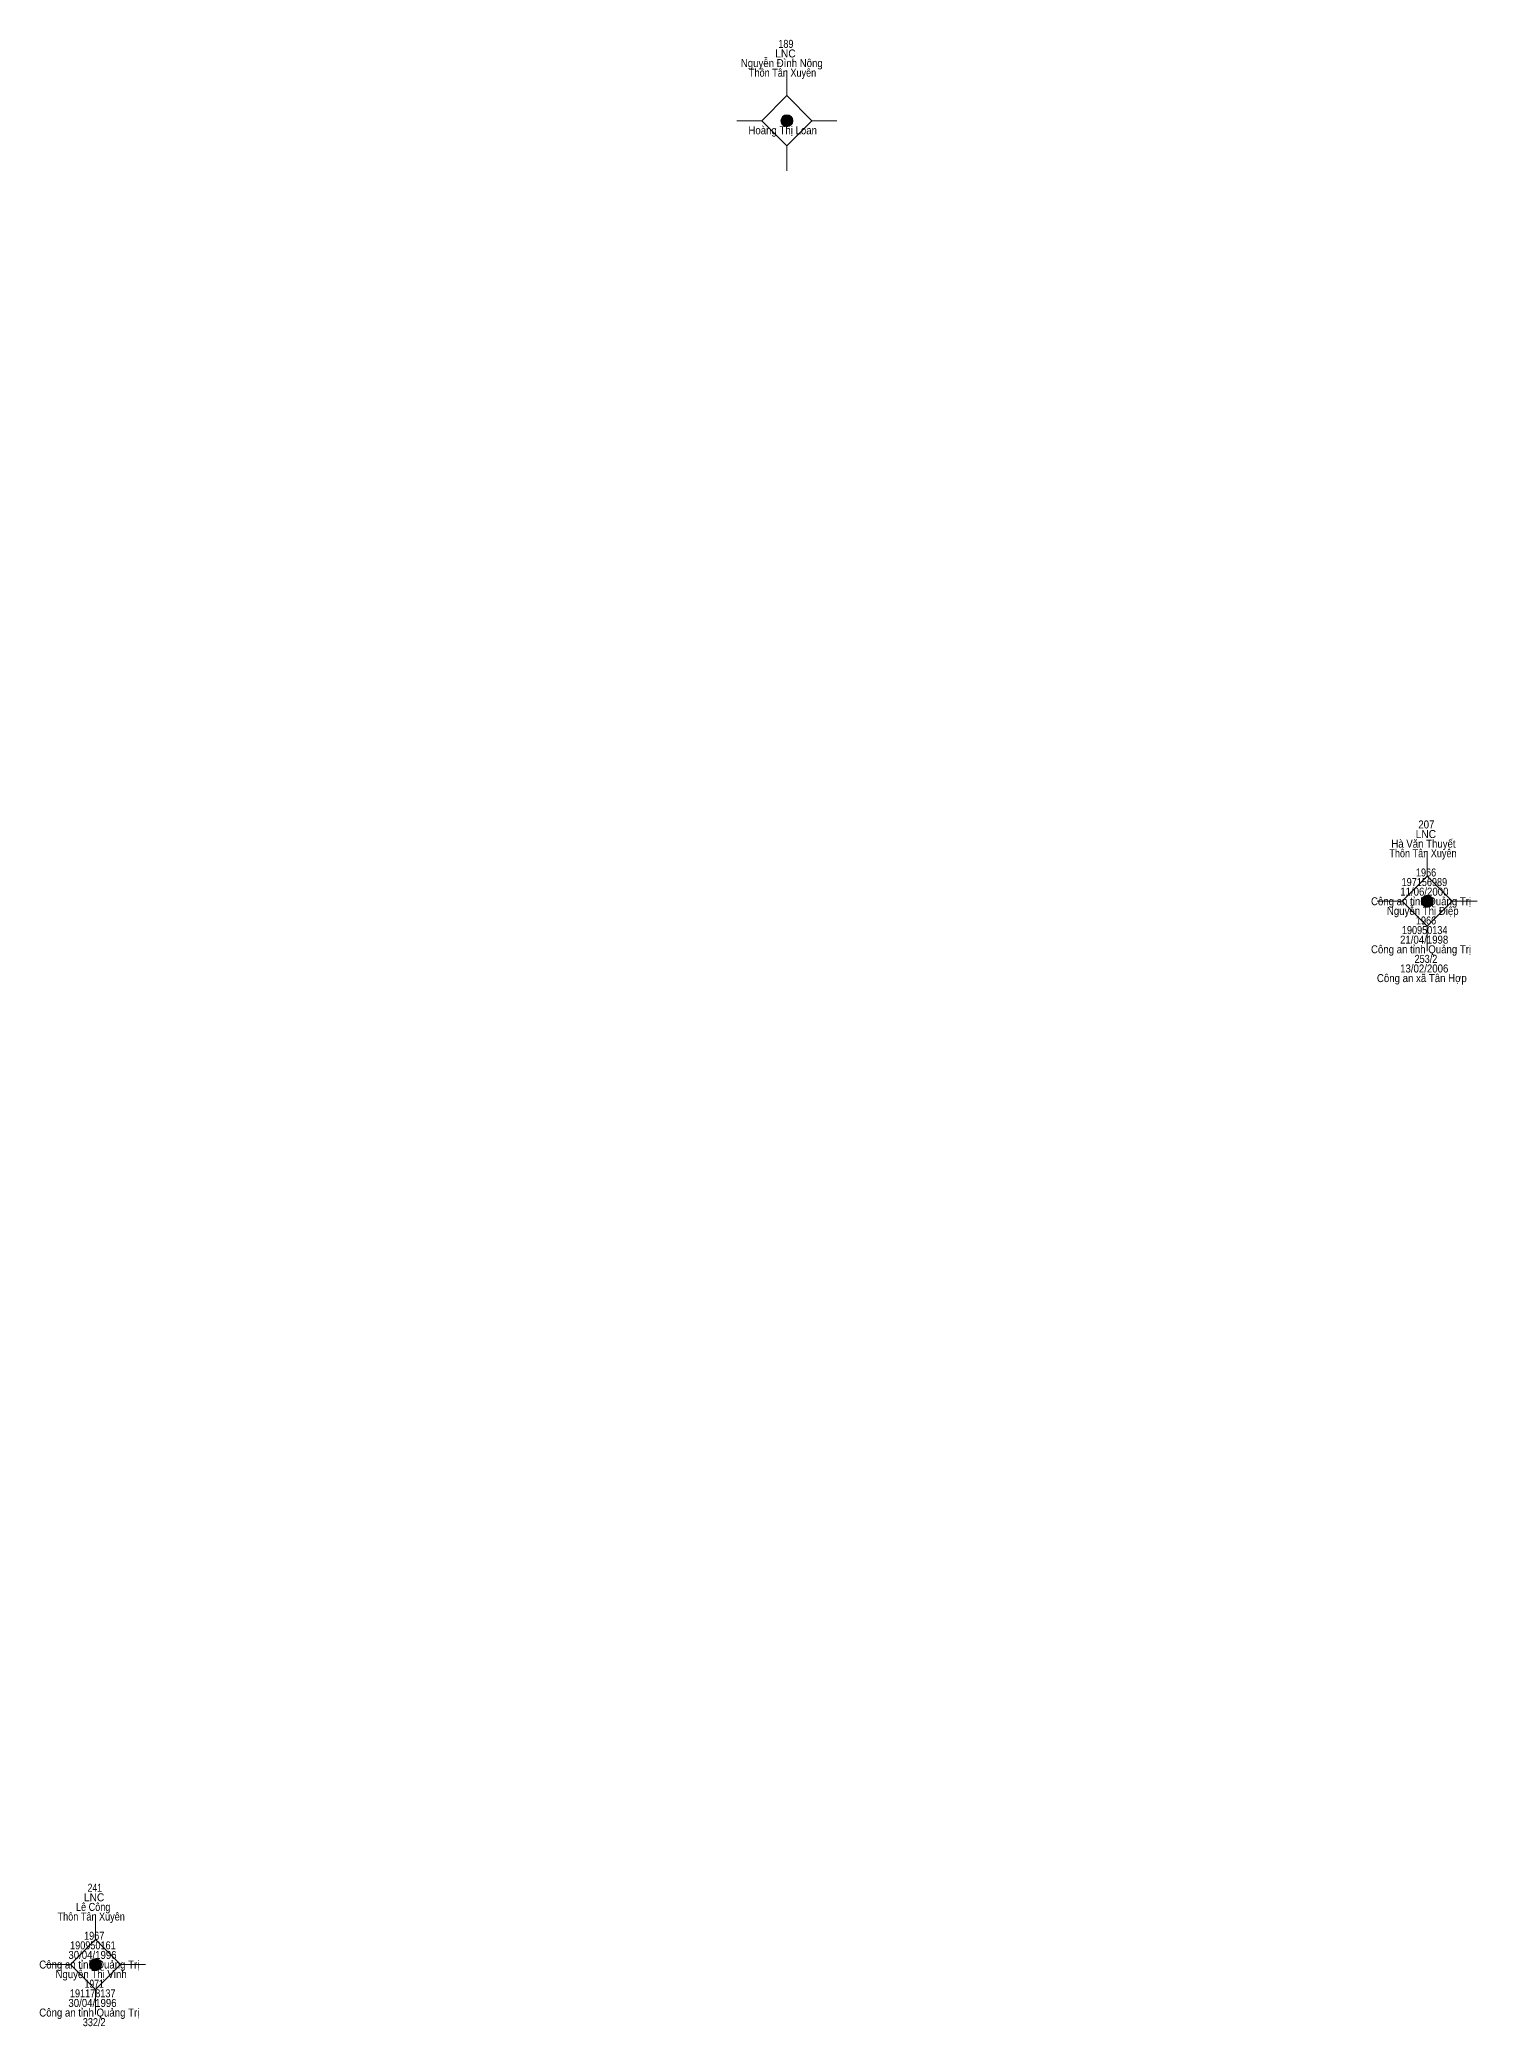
# Model space of a CAD drawing. Header units: metres. Extents: x 550999 to 552168, y 1840994 to 1841978.
# Drawn here: x 551412.9 to 551484.8, y 1841247 to 1841346.3 of the extents above; entities that cross this region are included whole.
import ezdxf
from ezdxf.enums import TextEntityAlignment as Align

# ---------------------------------------------------------------- set-up
doc = ezdxf.new("R2010")
doc.units = ezdxf.units.M
doc.header["$LTSCALE"] = 0.16
doc.layers.add('11', color=7, linetype='Continuous', lineweight=13)
doc.layers.add('15', color=7, linetype='Continuous')

msp = doc.modelspace()

# ---------------------------------------------------------------- hatches: boundary and pattern name
at = {"layer": '11'}
for points in [[(551450.5895, 1841342.29, 1), (551449.9895, 1841342.29, 1)], [(551482.5995, 1841303.27, 1), (551481.9995, 1841303.27, 1)], [(551416.0295, 1841250.12, 1), (551415.4295, 1841250.12, 1)]]:
    msp.add_hatch(color=256, dxfattribs=at).paths.add_polyline_path(points)

# ---------------------------------------------------------------- linework, layer by layer
for p, q in [((551450.29, 1841344.79), (551450.29, 1841343.54)), ((551449.04, 1841342.29), (551447.79, 1841342.29)), ((551452.79, 1841342.29), (551451.54, 1841342.29)), ((551450.29, 1841341.04), (551450.29, 1841339.79)), ((551482.3, 1841305.77), (551482.3, 1841304.52)), ((551481.05, 1841303.27), (551479.8, 1841303.27)), ((551484.8, 1841303.27), (551483.55, 1841303.27)), ((551482.3, 1841302.02), (551482.3, 1841300.77)), ((551415.73, 1841252.62), (551415.73, 1841251.37)), ((551414.48, 1841250.12), (551413.23, 1841250.12)), ((551418.23, 1841250.12), (551416.98, 1841250.12)), ((551415.73, 1841248.87), (551415.73, 1841247.62))]:
    msp.add_line(p, q, dxfattribs=at)
for points in [[(551450.29, 1841343.54), (551449.04, 1841342.29), (551450.29, 1841341.04), (551451.54, 1841342.29)], [(551482.3, 1841304.52), (551481.05, 1841303.27), (551482.3, 1841302.02), (551483.55, 1841303.27)], [(551415.73, 1841251.37), (551414.48, 1841250.12), (551415.73, 1841248.87), (551416.98, 1841250.12)]]:
    msp.add_lwpolyline(points, close=True, dxfattribs=at)
for centre in [(551450.2895, 1841342.29), (551482.2995, 1841303.27), (551415.7295, 1841250.12)]:
    msp.add_circle(centre, 0.3, dxfattribs=at)

# ---------------------------------------------------------------- texts
at = {"layer": '15'}
for s, width, p in [('189', 0.85, (551450.24, 1841345.93)), ('Nguyễn Đình Nông', 0.9, (551450.035, 1841344.97)), ('LNC', 0.95, (551450.22, 1841345.45)), ('Thôn Tân Xuyên', 0.85, (551450.075, 1841344.49)), ('Hoàng Thị Loan', 0.9, (551450.08, 1841341.61)), ('LNC', 0.95, (551482.23, 1841306.43)), ('207', 0.9, (551482.255, 1841306.91)), ('Thôn Tân Xuyên', 0.85, (551482.085, 1841305.47)), ('Hà Văn Thuyết', 0.9, (551482.11, 1841305.95)), ('1966', 0.85, (551482.24, 1841304.51)), ('11/06/2000', 0.9, (551482.155, 1841303.55)), ('197156989', 0.85, (551482.155, 1841304.03)), ('Công an tỉnh Quảng Trị', 0.9, (551481.99, 1841303.07)), ('Nguyễn Thị Điệp', 0.9, (551482.075, 1841302.59)), ('190950134', 0.85, (551482.17, 1841301.63)), ('1966', 0.85, (551482.24, 1841302.11)), ('Công an tỉnh Quảng Trị', 0.9, (551481.99, 1841300.67)), ('21/04/1998', 0.9, (551482.145, 1841301.15)), ('13/02/2006', 0.9, (551482.15, 1841299.71)), ('253/2', 0.85, (551482.235, 1841300.19)), ('Công an xã Tân Hợp', 0.9, (551482.03, 1841299.23)), ('241', 0.8, (551415.695, 1841253.76)), ('Lê Công', 0.85, (551415.615, 1841252.8)), ('LNC', 0.95, (551415.66, 1841253.28)), ('Thôn Tân Xuyên', 0.85, (551415.515, 1841252.32)), ('190950161', 0.85, (551415.6, 1841250.88)), ('1967', 0.85, (551415.665, 1841251.36)), ('Công an tỉnh Quảng Trị', 0.9, (551415.42, 1841249.92)), ('30/04/1996', 0.9, (551415.58, 1841250.4)), ('Nguyễn Thị Vinh', 0.9, (551415.51, 1841249.44)), ('1971', 0.8, (551415.665, 1841248.96)), ('30/04/1996', 0.9, (551415.58, 1841248)), ('191178137', 0.85, (551415.59, 1841248.48)), ('Công an tỉnh Quảng Trị', 0.9, (551415.42, 1841247.52)), ('332/2', 0.85, (551415.665, 1841247.04))]:
    msp.add_text(s, height=0.4, dxfattribs=dict(at, width=width)).set_placement(p, align=Align.CENTER)

doc.saveas('drawing.dxf')
